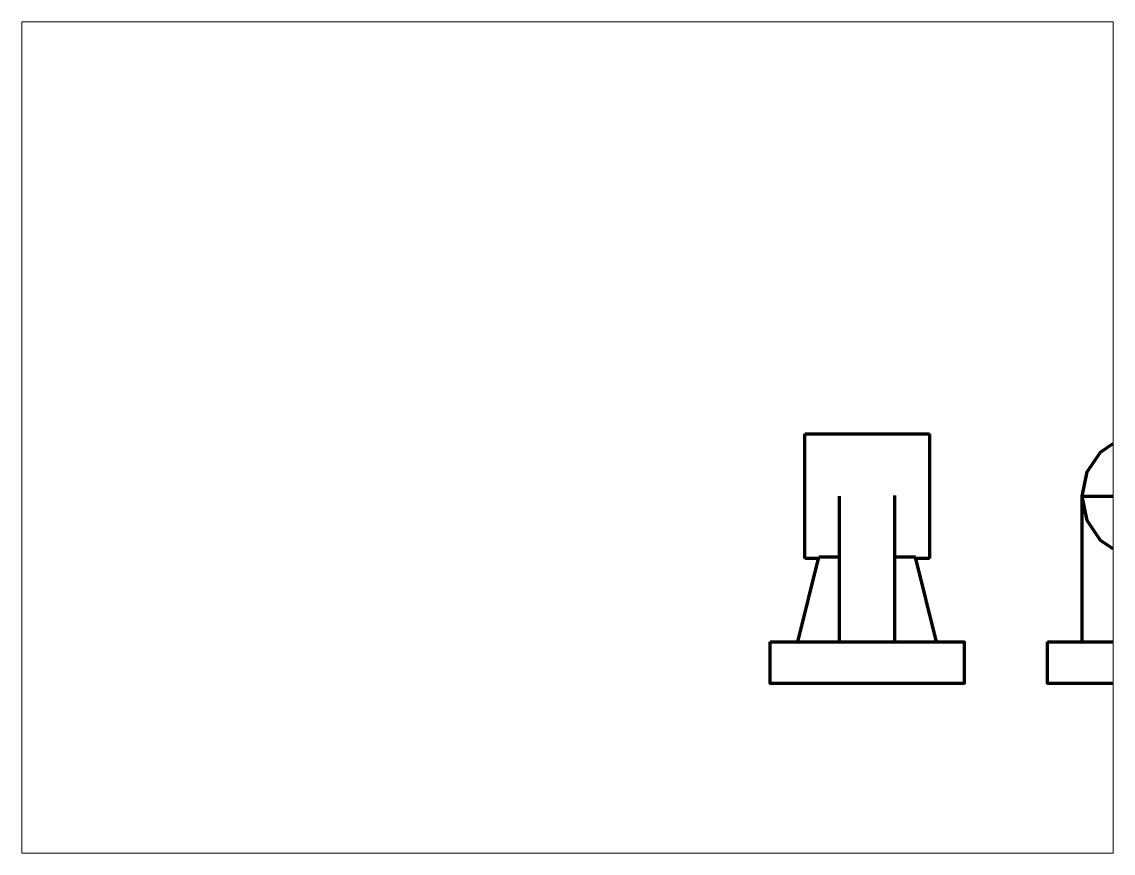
# Paper-space layout 'Лист2' of a CAD drawing. Header units: millimetres. Extents: x 1.05 to 9.45, y 0.8 to 7.2.
# The model-space entities are those that its viewports show. They can reach past a viewport. Long polylines and large blocks are cut down to what shows.
import ezdxf

# ---------------------------------------------------------------- set-up
doc = ezdxf.new("R2010")
doc.units = ezdxf.units.MM
doc.header["$MEASUREMENT"] = 0
doc.layers.add('Контур', color=7, linetype='Continuous', lineweight=70)

msp = doc.modelspace()

# ---------------------------------------------------------------- linework, layer by layer
at = {"layer": 'Контур'}
for p, q in [((197.46, 111.06), (197.46, 156.06)), ((197.46, 156.06), (242.46, 156.06)), ((242.46, 156.06), (242.46, 111.06)), ((229.96, 133.56), (229.96, 133.86)), ((209.96, 81.06), (209.96, 133.56)), ((229.96, 81.06), (229.96, 133.56)), ((297.46, 81.06), (297.46, 133.56)), ((297.46, 133.56), (319.96, 133.56)), ((194.96, 81.06), (202.53, 111.63)), ((202.46, 111.06), (197.46, 111.06)), ((209.96, 111.63), (202.53, 111.63)), ((237.39, 111.63), (229.96, 111.63)), ((244.96, 81.06), (237.39, 111.63)), ((242.46, 111.06), (237.46, 111.06))]:
    msp.add_line(p, q, dxfattribs=at)
for points in [[(184.96, 81.06), (254.96, 81.06), (254.96, 66.06), (184.96, 66.06)], [(284.96, 81.06), (354.96, 81.06), (354.96, 66.06), (284.96, 66.06)]]:
    msp.add_lwpolyline(points, close=True, dxfattribs=at)
msp.add_circle((319.96, 133.56), 22.5, dxfattribs=at)

psp = doc.layouts.new('Лист2')

# ---------------------------------------------------------------- viewports
at = {"layer": 'Контур'}
psp.add_viewport(center=(5.25, 4), size=(8.4, 6.4), view_center_point=(111.9465, 154.7455), view_height=299.741538, dxfattribs=at)

doc.saveas('drawing.dxf')
